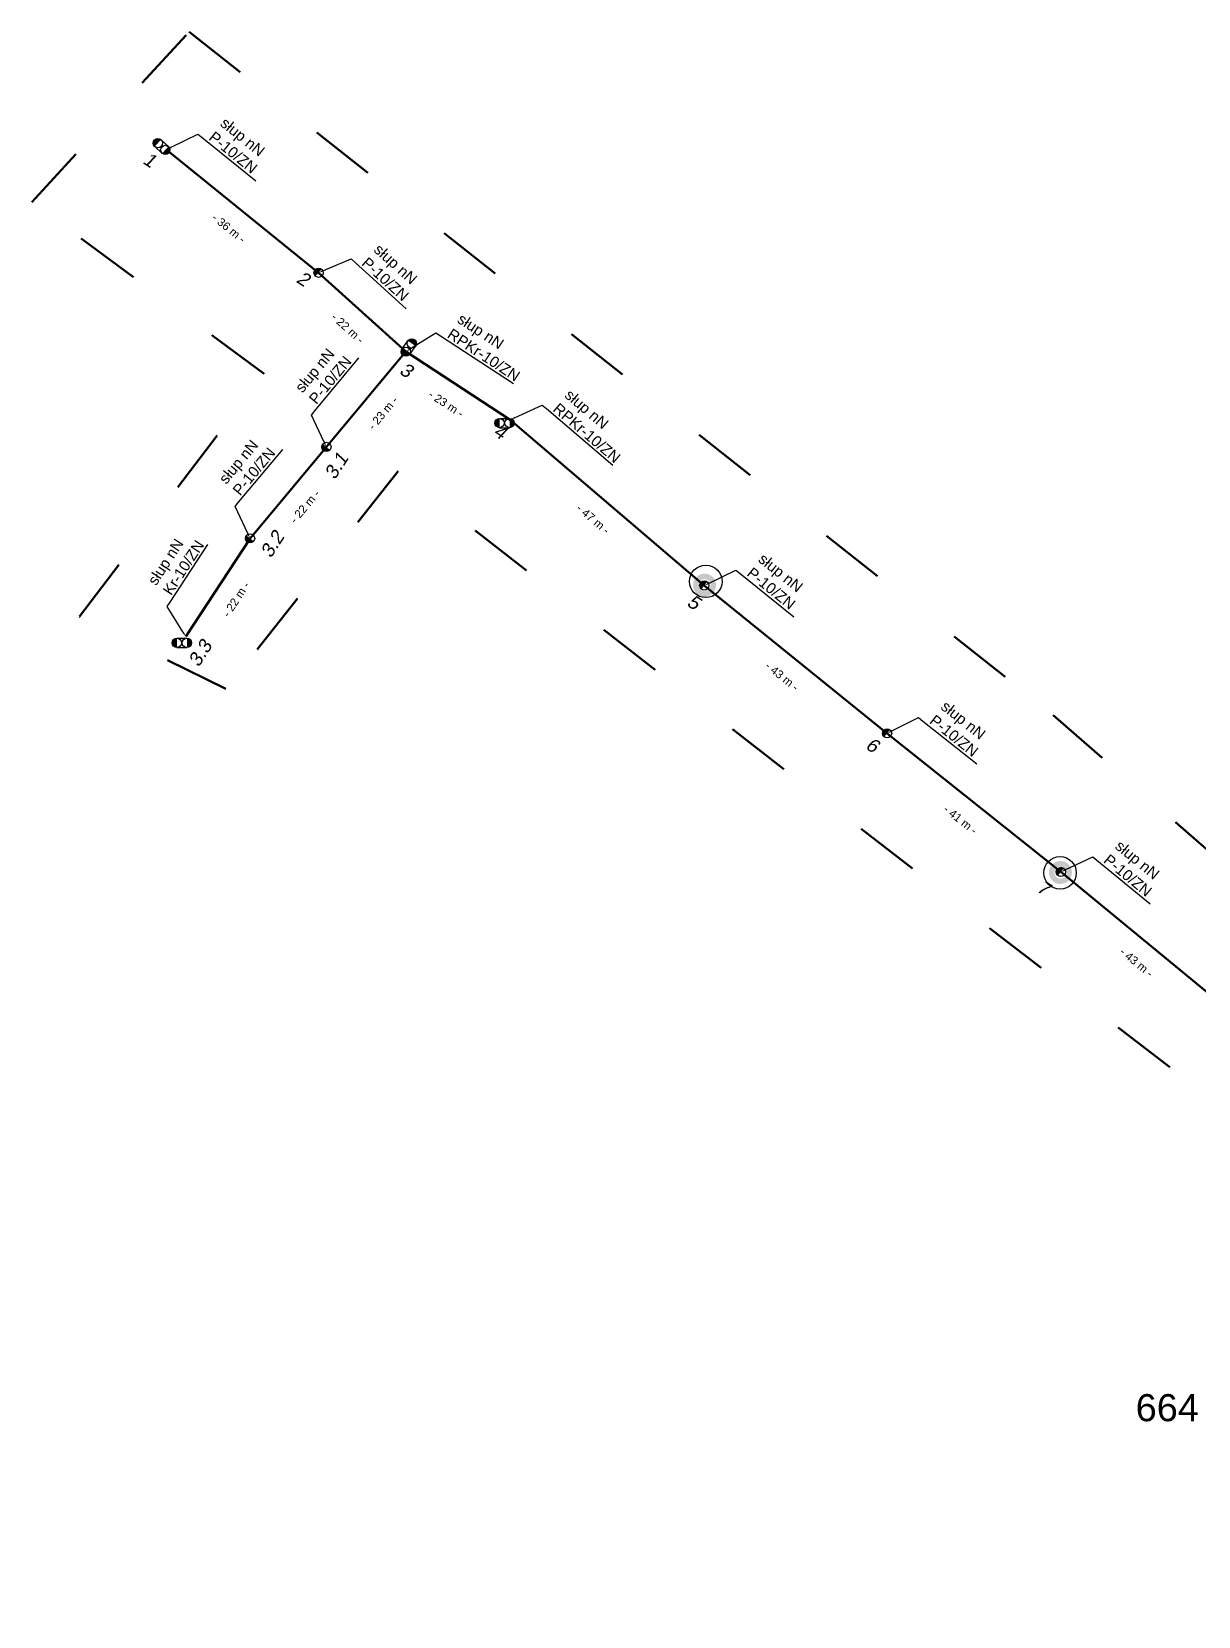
# Model space of a CAD drawing. Header units: metres. Extents: x 5772289 to 7530543, y 5762751 to 5793884.
# Drawn here: x 7524845.2 to 7525060.5, y 5787830.5 to 5788123 of the extents above; entities that cross this region are included whole.
import ezdxf
from ezdxf import colors
from ezdxf.entities.mleader import LeaderData, LeaderLine
from ezdxf.enums import TextEntityAlignment as Align
from ezdxf.math import Vec2, Vec3

# ---------------------------------------------------------------- set-up
doc = ezdxf.new("R2010")
doc.units = ezdxf.units.M
doc.linetypes.add('GCAD_ISO03W100', pattern=[30, 12, -18])
for name, color, linetype, lineweight in [('!tele', 30, 'Continuous', 50), ('!trafo', 6, 'GCAD_ISO03W100', 50), ('00_Mufa', 3, 'Continuous', 30), ('_numery', 7, 'Continuous', 40), ('trafo otwock2|Survey_Point_Text_Name', 7, 'Continuous', 0)]:
    doc.layers.add(name, color=color, linetype=linetype, lineweight=lineweight)
for name, color, linetype in [('_MM mufy', 3, 'Continuous'), ('_MM opisy', 7, 'Continuous'), ('_MM slupy', 5, 'Continuous'), ('DIM', 7, 'Continuous')]:
    doc.layers.add(name, color=color, linetype=linetype)
doc.styles.get("Standard").update_dxf_attribs({"font": 'arial.ttf'})
doc.dimstyles.new('opis linie', dxfattribs={"dimtxt": 1.5, "dimasz": 0.18, "dimexe": 0.18, "dimexo": 0.0625, "dimgap": 2.5, "dimtad": 4, "dimdec": 0, "dimzin": 0, "dimdsep": 46, "dimtxsty": 'Standard', "dimcen": 0.09, "dimse1": 1, "dimse2": 1, "dimsd1": 1, "dimsd2": 1, "dimclrt": 256, "dimadec": 0, "dimazin": 0, "dimtfac": 1, "dimtdec": 0, "dimtofl": 0, "dimtmove": 0, "dimatfit": 3, "dimfxl": 1, "dimtfill": 1, "dimtolj": 1, "dimtzin": 0, "dimarcsym": 0})

# ---------------------------------------------------------------- blocks, each defined once
blk = doc.blocks.new('ZN')
at = {"layer": '_MM slupy', "transparency": 33554687}
h = blk.add_hatch(color=256, dxfattribs=at)
h.dxf.hatch_style = 1
h.paths.add_polyline_path([(0, -0.86), (0, 0.86, 1)])
at = {"layer": '_MM slupy'}
blk.add_circle((0, 0), 0.857, dxfattribs=at)
blk = doc.blocks.new('R')
at = {"layer": '_MM slupy', "transparency": 33554687}
h = blk.add_hatch(color=256, dxfattribs=at)
h.dxf.hatch_style = 1
h.paths.add_polyline_path([(-0.93, -0.86), (-0.93, 0.86, 1)])
h = blk.add_hatch(color=256, dxfattribs=at)
h.dxf.hatch_style = 1
h.paths.add_polyline_path([(0.93, 0.86), (0.93, -0.86, 1)])
at = {"layer": '_MM slupy'}
for points in [[(-0.93, 0.86), (0.93, 0.86)], [(-0.93, -0.86), (0.93, -0.86)]]:
    blk.add_lwpolyline(points, dxfattribs=at)
for centre in [(-0.93, 0), (0.93, 0)]:
    blk.add_circle(centre, 0.857, dxfattribs=at)
blk = doc.blocks.new('trafo otwock2-flatten-1')
at = {"layer": 'trafo otwock2|Survey_Point_Text_Name', "color": 3, "linetype": 'Continuous', "lineweight": 53}
blk.add_text('664', height=5, dxfattribs=at).set_placement((7525060.62706, 5787866.4778), align=Align.RIGHT)
blk = doc.blocks.new('*D3138')
at = {"layer": 'DIM', "insert": (7524882.91, 5788018.21), "char_height": 1.5, "attachment_point": 5, "rotation": 56.8087, "bg_fill": 3, "box_fill_scale": 1.1, "bg_fill_color": 9, "bg_fill_true_color": 13158600, "bg_fill_transparency": 0}
blk.add_mtext('\\A1;- 22 m -', dxfattribs=at)
blk = doc.blocks.new('*D3139')
at = {"layer": 'DIM', "insert": (7524895.61, 5788035.34), "char_height": 1.5, "attachment_point": 5, "rotation": 50.1233, "bg_fill": 3, "box_fill_scale": 1.1, "bg_fill_color": 9, "bg_fill_true_color": 13158600, "bg_fill_transparency": 0}
blk.add_mtext('\\A1;- 22 m -', dxfattribs=at)
blk = doc.blocks.new('*D3140')
at = {"layer": 'DIM', "insert": (7524910.02, 5788052.59), "char_height": 1.5, "attachment_point": 5, "rotation": 50.1979, "bg_fill": 3, "box_fill_scale": 1.1, "bg_fill_color": 9, "bg_fill_true_color": 13158600, "bg_fill_transparency": 0}
blk.add_mtext('\\A1;- 23 m -', dxfattribs=at)
blk = doc.blocks.new('*D3266')
at = {"layer": 'DIM', "insert": (7524881.56, 5788086.74), "char_height": 1.5, "attachment_point": 5, "rotation": 321.0682, "bg_fill": 3, "box_fill_scale": 1.1, "bg_fill_color": 9, "bg_fill_true_color": 13158600, "bg_fill_transparency": 0}
blk.add_mtext('\\A1;- 36 m -', dxfattribs=at)
blk = doc.blocks.new('*D3267')
at = {"layer": 'DIM', "insert": (7524903.53, 5788068.27), "char_height": 1.5, "attachment_point": 5, "rotation": 317.9851, "bg_fill": 3, "box_fill_scale": 1.1, "bg_fill_color": 9, "bg_fill_true_color": 13158600, "bg_fill_transparency": 0}
blk.add_mtext('\\A1;- 22 m -', dxfattribs=at)
blk = doc.blocks.new('*D3268')
at = {"layer": 'DIM', "insert": (7524921.69, 5788054.31), "char_height": 1.5, "attachment_point": 5, "rotation": 326.7689, "bg_fill": 3, "box_fill_scale": 1.1, "bg_fill_color": 9, "bg_fill_true_color": 13158600, "bg_fill_transparency": 0}
blk.add_mtext('\\A1;- 23 m -', dxfattribs=at)
blk = doc.blocks.new('*D3269')
at = {"layer": 'DIM', "insert": (7524948.83, 5788033.03), "char_height": 1.5, "attachment_point": 5, "rotation": 319.5014, "bg_fill": 3, "box_fill_scale": 1.1, "bg_fill_color": 9, "bg_fill_true_color": 13158600, "bg_fill_transparency": 0}
blk.add_mtext('\\A1;- 47 m -', dxfattribs=at)
blk = doc.blocks.new('*D3270')
at = {"layer": 'DIM', "insert": (7524983.68, 5788004), "char_height": 1.5, "attachment_point": 5, "rotation": 321.014, "bg_fill": 3, "box_fill_scale": 1.1, "bg_fill_color": 9, "bg_fill_true_color": 13158600, "bg_fill_transparency": 0}
blk.add_mtext('\\A1;- 43 m -', dxfattribs=at)
blk = doc.blocks.new('*D3271')
at = {"layer": 'DIM', "insert": (7525016.62, 5787977.55), "char_height": 1.5, "attachment_point": 5, "rotation": 321.4283, "bg_fill": 3, "box_fill_scale": 1.1, "bg_fill_color": 9, "bg_fill_true_color": 13158600, "bg_fill_transparency": 0}
blk.add_mtext('\\A1;- 41 m -', dxfattribs=at)
blk = doc.blocks.new('*D3272')
at = {"layer": 'DIM', "insert": (7525049.13, 5787951.19), "char_height": 1.5, "attachment_point": 5, "rotation": 320.5482, "bg_fill": 3, "box_fill_scale": 1.1, "bg_fill_color": 9, "bg_fill_true_color": 13158600, "bg_fill_transparency": 0}
blk.add_mtext('\\A1;- 43 m -', dxfattribs=at)
blk = doc.blocks.new('mufa')
at = {"layer": '_MM mufy'}
h = blk.add_hatch(color=256, dxfattribs=at)
h.dxf.hatch_style = 1
h.paths.add_polyline_path([(2.15, 0.12, 1), (-2.1, -0.05, 1)])
h.paths.add_polyline_path([(-1.1, -0.01, -1), (1.15, 0.08, -1)], flags=16)
h.paths.add_polyline_path([(-0.83, 0, -1), (0.88, 0.07, -1)], flags=0)
blk = doc.blocks.new('q')
at = {"layer": '_MM slupy'}
blk.add_blockref('ZN', (0, 0), dxfattribs=at)
at = {"layer": '_MM opisy'}
ml = blk.add_multileader_mtext('Standard', dxfattribs=at)
ml.set_content('\\pxql;słup nN\\PP-10/ZN', color=256)
ml.set_leader_properties()
ml.build(insert=Vec2(0, 0))
ml.multileader.update_dxf_attribs({"has_text_frame": 1, "text_left_attachment_type": 5, "text_right_attachment_type": 5, "dogleg_length": 1, "arrow_head_size": 1})
ctx = ml.context
ctx.base_point, ctx.char_height, ctx.arrow_head_size, ctx.landing_gap_size, ctx.plane_origin = Vec3(3.75, 5.9), 2, 1, 1, Vec3(1.72, -1.42)
ctx.left_attachment, ctx.right_attachment = 5, 5
notes = []
notes.append((ctx, [(0, (1, 1, 0), (2.75, 5.9), (1, 0), 1, [(0, [(0, 0), (2.75, 5.9)], 0, [])])]))
ctx.mtext.insert, ctx.mtext.flow_direction = Vec3(4.75, 11.7), 5
ctx.mtext.has_bg_fill, ctx.mtext.bg_color, ctx.mtext.bg_scale_factor, ctx.mtext.bg_transparency, ctx.mtext.use_window_bg_color = 1, -1023410175, 1, 0, 1
for ctx, leaders in notes:
    for number, flags, end, landing, length, lines in leaders:
        leader = LeaderData()
        leader.index, (leader.has_last_leader_line, leader.has_dogleg_vector, leader.attachment_direction) = number, flags
        leader.last_leader_point, leader.dogleg_vector, leader.dogleg_length = Vec3(end), Vec3(landing), length
        for number, points, colour, breaks in lines:
            line = LeaderLine()
            line.index, line.vertices, line.color, line.breaks = number, Vec3.list(points), colors.encode_raw_color(colour), breaks
            leader.lines.append(line)
        ctx.leaders.append(leader)

msp = doc.modelspace()

# ---------------------------------------------------------------- linework, layer by layer
at = {"layer": '!trafo'}
msp.add_lwpolyline([(7524845.19, 5788091.56), (7524874.27, 5788123.01), (7525033.76, 5787996.85), (7525159.5, 5787886.73), (7525208.63, 5787834.42), (7525293.32, 5787823.94), (7525387.2, 5787802.84), (7525385.36, 5787789.66), (7525236.89, 5787801.52), (7525318.43, 5787717.74), (7525411.67, 5787704.24), (7525408.72, 5787674.71), (7525355.14, 5787681.46), (7525458.93, 5787574.71), (7525434.88, 5787549.39), (7525213.73, 5787782.44), (7525122.22, 5787849.16), (7525091.9, 5787890.82), (7525078.98, 5787913.5), (7524912.84, 5788041.88), (7524881.03, 5788001.67), (7524854, 5788015.02), (7524888.12, 5788059.85)], close=True, dxfattribs=at)
at = {"layer": '00_Mufa'}
for centre in [(7524969.61, 5788021.52), (7525035.01, 5787967.71)]:
    msp.add_circle(centre, 3, dxfattribs=at)

# ---------------------------------------------------------------- texts
at = {"layer": '_numery', "oblique": 10}
msp.add_text('1', height=2.5, rotation=327.0783, dxfattribs=at).set_placement((7524865.52, 5788098.83))

# ---------------------------------------------------------------- next in the draw order: block references
for p, rotation in [((7524885.49, 5788029.47), 50.12334278428801), ((7524969.34, 5788020.77), 321.0139902997499), ((7525003.07, 5787993.47), 321.4282642374006), ((7525035.16, 5787967.88), 320.5482185110304)]:
    msp.add_blockref('q', p, dxfattribs=dict(rotation=rotation))

# ---------------------------------------------------------------- next in the draw order: leaders
at = {"layer": '_MM opisy'}
ml = msp.add_multileader_mtext('Standard', dxfattribs=at)
ml.set_content('\\pxql;słup nN\\PP-10/ZN', color=256)
ml.set_leader_properties()
ml.build(insert=Vec2(0, 0))
ml.multileader.update_dxf_attribs({"has_text_frame": 1, "text_left_attachment_type": 5, "text_right_attachment_type": 5, "dogleg_length": 1, "arrow_head_size": 1})
ctx = ml.context
ctx.base_point, ctx.char_height, ctx.arrow_head_size, ctx.landing_gap_size, ctx.plane_origin, ctx.plane_x_axis, ctx.plane_y_axis = Vec3(7524876.65, 5788103.46), 2, 1, 1, Vec3(7524870.46, 5788099.05), Vec3(0.777895, -0.628394), Vec3(0.628394, 0.777895)
ctx.left_attachment, ctx.right_attachment = 5, 5
notes = []
notes.append((ctx, [(0, (1, 1, 0), (7524875.87, 5788104.09), (0.777895, -0.628394), 1, [(0, [(7524870.02, 5788101.23), (7524875.87, 5788104.09)], 0, [])])]))
ctx.mtext.insert, ctx.mtext.text_direction, ctx.mtext.flow_direction = Vec3(7524881.07, 5788107.35), Vec3(0.777895, -0.628394), 5
ctx.mtext.has_bg_fill, ctx.mtext.bg_color, ctx.mtext.bg_scale_factor, ctx.mtext.bg_transparency, ctx.mtext.use_window_bg_color = 1, -1023410175, 1, 0, 1
for ctx, leaders in notes:
    for number, flags, end, landing, length, lines in leaders:
        leader = LeaderData()
        leader.index, (leader.has_last_leader_line, leader.has_dogleg_vector, leader.attachment_direction) = number, flags
        leader.last_leader_point, leader.dogleg_vector, leader.dogleg_length = Vec3(end), Vec3(landing), length
        for number, points, colour, breaks in lines:
            line = LeaderLine()
            line.index, line.vertices, line.color, line.breaks = number, Vec3.list(points), colors.encode_raw_color(colour), breaks
            leader.lines.append(line)
        ctx.leaders.append(leader)

# ---------------------------------------------------------------- next in the draw order: block references
for name, p, rotation in [('R', (7524869.17, 5788101.81), 316.8675665298637), ('q', (7524899.58, 5788046.34), 50.1979443759607)]:
    msp.add_blockref(name, p, dxfattribs=dict(rotation=rotation))

# ---------------------------------------------------------------- next in the draw order: leaders
ml = msp.add_multileader_mtext('Standard', dxfattribs=at)
ml.set_content('\\pxql;słup nN\\PKr-10/ZN', color=256)
ml.set_leader_properties()
ml.build(insert=Vec2(0, 0))
ml.multileader.update_dxf_attribs({"has_text_frame": 1, "text_left_attachment_type": 5, "text_right_attachment_type": 5, "dogleg_length": 1, "arrow_head_size": 1})
ctx = ml.context
ctx.base_point, ctx.char_height, ctx.arrow_head_size, ctx.landing_gap_size, ctx.plane_origin, ctx.plane_x_axis, ctx.plane_y_axis = Vec3(7524870.75, 5788017.71), 2, 1, 1, Vec3(7524875.76, 5788012), Vec3(0.547436, 0.836848), Vec3(-0.836848, 0.547436)
ctx.left_attachment, ctx.right_attachment = 5, 5
notes = []
notes.append((ctx, [(0, (1, 1, 0), (7524870.2, 5788016.88), (0.547436, 0.836848), 1, [(0, [(7524873.63, 5788011.34), (7524870.2, 5788016.88)], 0, [])])]))
ctx.mtext.insert, ctx.mtext.text_direction, ctx.mtext.flow_direction = Vec3(7524866.47, 5788021.71), Vec3(0.547436, 0.836848), 5
ctx.mtext.has_bg_fill, ctx.mtext.bg_color, ctx.mtext.bg_scale_factor, ctx.mtext.bg_transparency, ctx.mtext.use_window_bg_color = 1, -1023410175, 1, 0, 1
for ctx, leaders in notes:
    for number, flags, end, landing, length, lines in leaders:
        leader = LeaderData()
        leader.index, (leader.has_last_leader_line, leader.has_dogleg_vector, leader.attachment_direction) = number, flags
        leader.last_leader_point, leader.dogleg_vector, leader.dogleg_length = Vec3(end), Vec3(landing), length
        for number, points, colour, breaks in lines:
            line = LeaderLine()
            line.index, line.vertices, line.color, line.breaks = number, Vec3.list(points), colors.encode_raw_color(colour), breaks
            leader.lines.append(line)
        ctx.leaders.append(leader)

# ---------------------------------------------------------------- next in the draw order: block references
at = {"rotation": 317.9851299899448}
msp.add_blockref('q', (7524898.15, 5788078.51), dxfattribs=at)
msp.add_blockref('R', (7524872.91, 5788010.17, 121.45))

# ---------------------------------------------------------------- next in the draw order: leaders
at = {"layer": '_MM opisy'}
ml = msp.add_multileader_mtext('Standard', dxfattribs=at)
ml.set_content('słup nN\\P\\pxql;RPKr-10/ZN', color=256)
ml.set_leader_properties()
ml.build(insert=Vec2(0, 0))
ml.multileader.update_dxf_attribs({"has_text_frame": 1, "text_left_attachment_type": 5, "text_right_attachment_type": 5, "dogleg_length": 1, "arrow_head_size": 1})
ctx = ml.context
ctx.base_point, ctx.char_height, ctx.arrow_head_size, ctx.landing_gap_size, ctx.plane_origin, ctx.plane_x_axis, ctx.plane_y_axis = Vec3(7524920.65, 5788066.85), 2, 1, 1, Vec3(7524914.94, 5788061.84), Vec3(0.836467, -0.548018), Vec3(0.548018, 0.836467)
ctx.left_attachment, ctx.right_attachment = 5, 5
notes = []
notes.append((ctx, [(0, (1, 1, 0), (7524919.81, 5788067.4), (0.836467, -0.548018), 1, [(0, [(7524914.28, 5788063.97), (7524919.81, 5788067.4)], 0, [])])]))
ctx.mtext.insert, ctx.mtext.text_direction, ctx.mtext.flow_direction = Vec3(7524924.65, 5788071.13), Vec3(0.836467, -0.548018), 5
ctx.mtext.has_bg_fill, ctx.mtext.bg_color, ctx.mtext.bg_scale_factor, ctx.mtext.bg_transparency, ctx.mtext.use_window_bg_color = 1, -1023410175, 1, 0, 1
for ctx, leaders in notes:
    for number, flags, end, landing, length, lines in leaders:
        leader = LeaderData()
        leader.index, (leader.has_last_leader_line, leader.has_dogleg_vector, leader.attachment_direction) = number, flags
        leader.last_leader_point, leader.dogleg_vector, leader.dogleg_length = Vec3(end), Vec3(landing), length
        for number, points, colour, breaks in lines:
            line = LeaderLine()
            line.index, line.vertices, line.color, line.breaks = number, Vec3.list(points), colors.encode_raw_color(colour), breaks
            leader.lines.append(line)
        ctx.leaders.append(leader)

# ---------------------------------------------------------------- next in the draw order: linework, layer by layer
at = {"layer": '!tele'}
msp.add_lwpolyline([(7524873.63, 5788011.34), (7524885.49, 5788029.47), (7524899.58, 5788046.34), (7524914.28, 5788063.97)], dxfattribs=at)

# ---------------------------------------------------------------- next in the draw order: block references
at = {"rotation": 54.41869667649585}
msp.add_blockref('R', (7524914.8, 5788064.69), dxfattribs=at)

# ---------------------------------------------------------------- next in the draw order: leaders
at = {"layer": '_MM opisy'}
ml = msp.add_multileader_mtext('Standard', dxfattribs=at)
ml.set_content('\\pxql;słup nN\\PRPKr-10/ZN', color=256)
ml.set_leader_properties()
ml.build(insert=Vec2(0, 0))
ml.multileader.update_dxf_attribs({"has_text_frame": 1, "text_left_attachment_type": 5, "text_right_attachment_type": 5, "dogleg_length": 1, "arrow_head_size": 1})
ctx = ml.context
ctx.base_point, ctx.char_height, ctx.arrow_head_size, ctx.landing_gap_size, ctx.plane_origin, ctx.plane_x_axis, ctx.plane_y_axis = Vec3(7524940.2, 5788053.42), 2, 1, 1, Vec3(7524933.89, 5788049.18), Vec3(0.760422, -0.649429), Vec3(0.649429, 0.760422)
ctx.left_attachment, ctx.right_attachment = 5, 5
notes = []
notes.append((ctx, [(0, (1, 1, 0), (7524939.44, 5788054.07), (0.760422, -0.649429), 1, [(0, [(7524933.51, 5788051.37), (7524939.44, 5788054.07)], 0, [])])]))
ctx.mtext.insert, ctx.mtext.text_direction, ctx.mtext.flow_direction = Vec3(7524944.7, 5788057.16), Vec3(0.760422, -0.649429), 5
ctx.mtext.has_bg_fill, ctx.mtext.bg_color, ctx.mtext.bg_scale_factor, ctx.mtext.bg_transparency, ctx.mtext.use_window_bg_color = 1, -1023410175, 1, 0, 1
for ctx, leaders in notes:
    for number, flags, end, landing, length, lines in leaders:
        leader = LeaderData()
        leader.index, (leader.has_last_leader_line, leader.has_dogleg_vector, leader.attachment_direction) = number, flags
        leader.last_leader_point, leader.dogleg_vector, leader.dogleg_length = Vec3(end), Vec3(landing), length
        for number, points, colour, breaks in lines:
            line = LeaderLine()
            line.index, line.vertices, line.color, line.breaks = number, Vec3.list(points), colors.encode_raw_color(colour), breaks
            leader.lines.append(line)
        ctx.leaders.append(leader)

# ---------------------------------------------------------------- next in the draw order: linework, layer by layer
at = {"layer": '!tele'}
msp.add_lwpolyline([(7524870.02, 5788101.23), (7524898.15, 5788078.51), (7524914.28, 5788063.97), (7524933.51, 5788051.37), (7524969.34, 5788020.77), (7525003.07, 5787993.47), (7525035.16, 5787967.88), (7525068.19, 5787940.7), (7525101.8, 5787913.72), (7525113.44, 5787902.42), (7525146.52, 5787872.59)], dxfattribs=at)

# ---------------------------------------------------------------- next in the draw order: block references
msp.add_blockref('trafo otwock2-flatten-1', (0, 0), dxfattribs=at)
msp.add_blockref('R', (7524932.47, 5788050.76))

# ---------------------------------------------------------------- next in the draw order: dimensions: what is measured, and where the dimension line sits
at = {"layer": 'DIM'}
for p1, p2, picture, middle in [((7524870.02, 5788101.23), (7524898.15, 5788078.51), '*D3266', (7524881.56, 5788086.74)), ((7524873.63, 5788011.34), (7524885.49, 5788029.47), '*D3138', (7524882.91, 5788018.21))]:
    dim = msp.add_aligned_dim(p1=p1, p2=p2, distance=-0.75, dimstyle='opis linie', override={"dimpost": '- <> m -'}, dxfattribs=at)
    dim.commit()
    dim.dimension.update_dxf_attribs({"geometry": picture, "text_midpoint": middle})

# ---------------------------------------------------------------- next in the draw order: texts
at = {"layer": '_numery', "oblique": 10}
msp.add_text('3.3', height=2.5, rotation=57.0783, dxfattribs=at).set_placement((7524876, 5788005.57))

# ---------------------------------------------------------------- next in the draw order: dimensions: what is measured, and where the dimension line sits
at = {"layer": 'DIM'}
dim = msp.add_aligned_dim(p1=(7524885.49, 5788029.47), p2=(7524899.58, 5788046.34), distance=-0.75, dimstyle='opis linie', override={"dimpost": '- <> m -'}, dxfattribs=at)
dim.commit()
dim.dimension.update_dxf_attribs({"geometry": '*D3139', "text_midpoint": (7524895.61, 5788035.34)})

# ---------------------------------------------------------------- next in the draw order: texts
at = {"layer": '_numery', "oblique": 10}
msp.add_text('3.2', height=2.5, rotation=57.0783, dxfattribs=at).set_placement((7524889.32, 5788025.69))

# ---------------------------------------------------------------- next in the draw order: dimensions: what is measured, and where the dimension line sits
at = {"layer": 'DIM'}
dim = msp.add_aligned_dim(p1=(7524899.58, 5788046.34), p2=(7524914.28, 5788063.97), distance=-0.75, dimstyle='opis linie', override={"dimpost": '- <> m -'}, dxfattribs=at)
dim.commit()
dim.dimension.update_dxf_attribs({"geometry": '*D3140', "text_midpoint": (7524910.02, 5788052.59)})

# ---------------------------------------------------------------- next in the draw order: texts
at = {"layer": '_numery', "oblique": 10}
msp.add_text('3.1', height=2.5, rotation=57.0783, dxfattribs=at).set_placement((7524901.13, 5788040.17))

# ---------------------------------------------------------------- next in the draw order: dimensions: what is measured, and where the dimension line sits
at = {"layer": 'DIM'}
dim = msp.add_aligned_dim(p1=(7524898.15, 5788078.51), p2=(7524914.28, 5788063.97), distance=-0.75, dimstyle='opis linie', override={"dimpost": '- <> m -'}, dxfattribs=at)
dim.commit()
dim.dimension.update_dxf_attribs({"geometry": '*D3267', "text_midpoint": (7524903.53, 5788068.27)})

# ---------------------------------------------------------------- next in the draw order: texts
at = {"layer": '_numery', "oblique": 10}
msp.add_text('2', height=2.5, rotation=327.0783, dxfattribs=at).set_placement((7524893.85, 5788076.88))

# ---------------------------------------------------------------- next in the draw order: dimensions: what is measured, and where the dimension line sits
at = {"layer": 'DIM'}
dim = msp.add_aligned_dim(p1=(7524914.28, 5788063.97), p2=(7524933.51, 5788051.37), distance=-0.75, dimstyle='opis linie', override={"dimpost": '- <> m -'}, dxfattribs=at)
dim.commit()
dim.dimension.update_dxf_attribs({"geometry": '*D3268', "text_midpoint": (7524921.69, 5788054.31)})

# ---------------------------------------------------------------- next in the draw order: texts
at = {"layer": '_numery', "oblique": 10}
msp.add_text('3', height=2.5, rotation=327.0783, dxfattribs=at).set_placement((7524912.88, 5788060.01))

# ---------------------------------------------------------------- next in the draw order: dimensions: what is measured, and where the dimension line sits
at = {"layer": 'DIM'}
dim = msp.add_aligned_dim(p1=(7524933.51, 5788051.37), p2=(7524969.34, 5788020.77), distance=-0.75, dimstyle='opis linie', override={"dimpost": '- <> m -'}, dxfattribs=at)
dim.commit()
dim.dimension.update_dxf_attribs({"geometry": '*D3269', "text_midpoint": (7524948.83, 5788033.03)})

# ---------------------------------------------------------------- next in the draw order: texts
at = {"layer": '_numery', "oblique": 10}
msp.add_text('4', height=2.5, rotation=327.0783, dxfattribs=at).set_placement((7524930.21, 5788048.64))

# ---------------------------------------------------------------- next in the draw order: dimensions: what is measured, and where the dimension line sits
at = {"layer": 'DIM'}
dim = msp.add_aligned_dim(p1=(7524969.34, 5788020.77), p2=(7525003.07, 5787993.47), distance=-0.75, dimstyle='opis linie', override={"dimpost": '- <> m -'}, dxfattribs=at)
dim.commit()
dim.dimension.update_dxf_attribs({"geometry": '*D3270', "text_midpoint": (7524983.68, 5788004)})

# ---------------------------------------------------------------- next in the draw order: block references
at = {"color": 5, "lineweight": 70}
msp.add_blockref('mufa', (7524969.38, 5788020.8), dxfattribs=at)

# ---------------------------------------------------------------- next in the draw order: texts
at = {"layer": '_numery', "oblique": 10}
msp.add_text('5', height=2.5, rotation=327.0783, dxfattribs=at).set_placement((7524965.95, 5788017.16))

# ---------------------------------------------------------------- next in the draw order: dimensions: what is measured, and where the dimension line sits
at = {"layer": 'DIM'}
dim = msp.add_aligned_dim(p1=(7525003.07, 5787993.47), p2=(7525035.16, 5787967.88), distance=-0.75, dimstyle='opis linie', override={"dimpost": '- <> m -'}, dxfattribs=at)
dim.commit()
dim.dimension.update_dxf_attribs({"geometry": '*D3271', "text_midpoint": (7525016.62, 5787977.55)})

# ---------------------------------------------------------------- next in the draw order: texts
at = {"layer": '_numery', "oblique": 10}
msp.add_text('6', height=2.5, rotation=327.0783, dxfattribs=at).set_placement((7524998.91, 5787990.78))

# ---------------------------------------------------------------- next in the draw order: dimensions: what is measured, and where the dimension line sits
at = {"layer": 'DIM'}
dim = msp.add_aligned_dim(p1=(7525035.16, 5787967.88), p2=(7525068.19, 5787940.7), distance=-0.75, dimstyle='opis linie', override={"dimpost": '- <> m -'}, dxfattribs=at)
dim.commit()
dim.dimension.update_dxf_attribs({"geometry": '*D3272', "text_midpoint": (7525049.13, 5787951.19)})

# ---------------------------------------------------------------- next in the draw order: block references
at = {"color": 5, "lineweight": 70}
msp.add_blockref('mufa', (7525035.05, 5787967.74), dxfattribs=at)

# ---------------------------------------------------------------- next in the draw order: texts
at = {"layer": '_numery', "oblique": 10}
msp.add_text('7', height=2.5, rotation=327.0783, dxfattribs=at).set_placement((7525030.52, 5787964.43))

doc.saveas('drawing.dxf')
